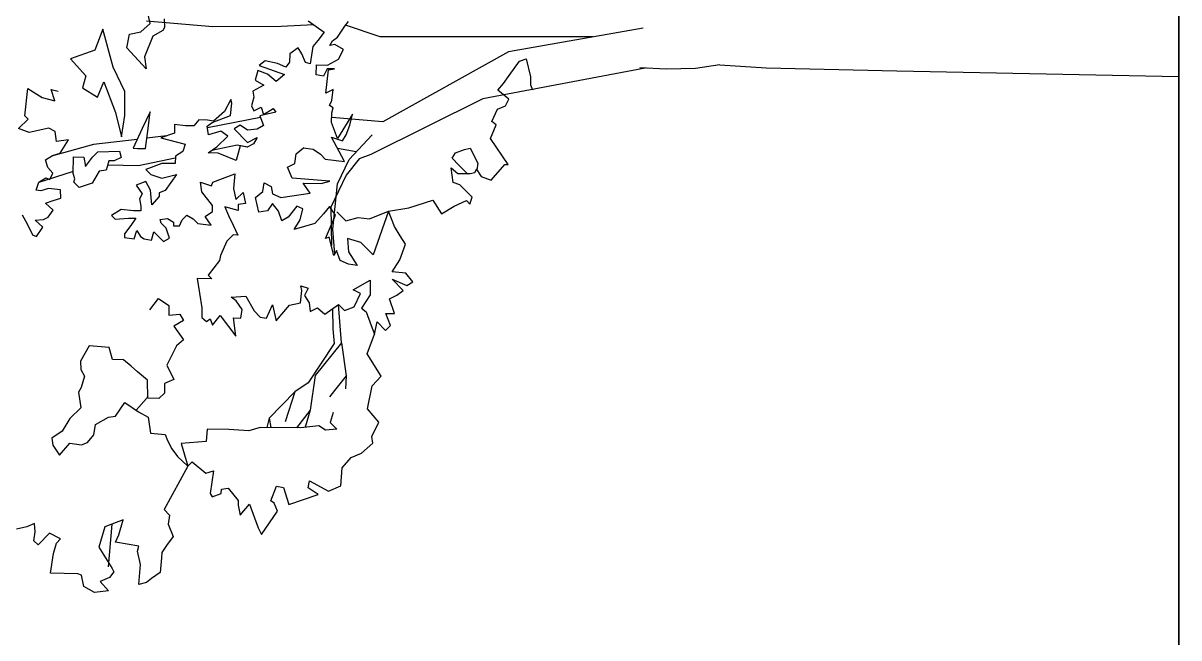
# Model space of a CAD drawing. Header units: millimetres. Extents: x -4829 to 17751, y -2575 to 15731.
# Drawn here: x 3642 to 4275, y 9069 to 9406 of the extents above; entities that cross this region are included whole.
import ezdxf

# ---------------------------------------------------------------- set-up
doc = ezdxf.new("R2010")
doc.units = ezdxf.units.MM
for name, color, linetype, lineweight in [('Alberi_tronco', 7, 'Continuous', 25), ('Albero_foglie', 7, 'Continuous', 25), ('linea terra', 7, 'Continuous', 35)]:
    doc.layers.add(name, color=color, linetype=linetype, lineweight=lineweight)
doc.layers.add('VERDE_alberi', color=104, linetype='Continuous', plot=False)

msp = doc.modelspace()

# ---------------------------------------------------------------- linework, layer by layer
at = {"layer": 'Alberi_tronco'}
for p, q in [((3745.49, 9404.12), (3709.26, 9407.22)), ((3800.79, 9405.21), (3782.96, 9404.16)), ((3782.96, 9404.16), (3745.49, 9404.12)), ((3837.27, 9398.5), (3818.4, 9405.01)), ((3981.47, 9403.34), (3907.64, 9390.35)), ((3954, 9398.51), (3837.27, 9398.5)), ((3907.64, 9390.35), (3838.77, 9352.05)), ((3982.71, 9381.41), (3893.61, 9364.54)), ((3994.22, 9380.91), (3979.73, 9381.54)), ((4010.17, 9381.24), (3994.22, 9380.91)), ((4023.56, 9383.14), (4010.17, 9381.24)), ((4023.56, 9383.14), (4048.92, 9381.49)), ((4048.92, 9381.49), (4120.69, 9379.96)), ((4120.69, 9379.96), (4275.29, 9376.9)), ((3893.61, 9364.54), (3832.18, 9334.09)), ((3838.77, 9352.05), (3810.74, 9354.35)), ((3771.72, 9354.27), (3742.67, 9348.62)), ((3704.14, 9342.36), (3680.15, 9339.48)), ((3720.19, 9344.28), (3709.42, 9342.99)), ((3820.26, 9331.3), (3832.95, 9344.84)), ((3680.15, 9339.48), (3657.07, 9333.15)), ((3758.83, 9339.16), (3744.98, 9336.24)), ((3764.67, 9338.14), (3758.83, 9339.16)), ((3824.21, 9335.52), (3813.98, 9337.35)), ((3724.99, 9332.03), (3704.88, 9327.79)), ((3813.96, 9318.08), (3820.26, 9331.3)), ((3825.74, 9331.7), (3818.74, 9322.72)), ((3832.18, 9334.09), (3825.74, 9331.7)), ((3668.99, 9324.78), (3650.1, 9318.75)), ((3704.88, 9327.79), (3687.92, 9328.3)), ((3818.74, 9322.72), (3810.23, 9305.17)), ((3811.29, 9293.08), (3813.96, 9318.08)), ((3810.23, 9305.17), (3810.61, 9284.14)), ((3812.37, 9279.41), (3811.29, 9293.08)), ((3811.23, 9249.66), (3811.43, 9238.51)), ((3816.17, 9230.82), (3814.53, 9251.8)), ((3811.43, 9238.51), (3812.14, 9230.46)), ((3812.14, 9230.46), (3797.81, 9208.9)), ((3816.17, 9230.82), (3801.75, 9213.01)), ((3797.81, 9208.9), (3790.46, 9203.95)), ((3801.75, 9213.01), (3798.88, 9193.98)), ((3790.46, 9203.95), (3776.43, 9189.56)), ((3790.46, 9203.95), (3785.31, 9187.62)), ((3798.88, 9193.98), (3791.37, 9184.3)), ((3798.88, 9193.98), (3796.13, 9184.54)), ((3776.43, 9189.56), (3775.09, 9184.46)), ((3776.43, 9189.56), (3777.3, 9184.44))]:
    msp.add_line(p, q, dxfattribs=at)
at = {"layer": 'Albero_foglie'}
for p, q in [((3711.2, 9405.91), (3709.39, 9414.14)), ((3706.1, 9401.22), (3711.2, 9405.91)), ((3718.8, 9408.36), (3719.07, 9403.62)), ((3797.9, 9407.26), (3806.53, 9401.15)), ((3817.92, 9404.38), (3819.95, 9407.04)), ((3685.29, 9402.81), (3680.94, 9391.27)), ((3690.88, 9381.99), (3685.29, 9402.81)), ((3698.44, 9392.45), (3699.78, 9400.02)), ((3699.78, 9400.02), (3706.1, 9401.22)), ((3712.71, 9398.95), (3708.18, 9387.62)), ((3718.1, 9402.05), (3712.71, 9398.95)), ((3719.07, 9403.62), (3718.1, 9402.05)), ((3806.53, 9401.15), (3803.14, 9396.5)), ((3813.85, 9398.41), (3817.92, 9404.38)), ((3709.06, 9380.98), (3698.44, 9392.45)), ((3792.41, 9392.6), (3787.7, 9389.3)), ((3794.38, 9389.23), (3792.41, 9392.6)), ((3800.44, 9393.19), (3799.01, 9383.84)), ((3803.14, 9396.5), (3800.44, 9393.19)), ((3809.8, 9393.76), (3811.16, 9396.43)), ((3812.48, 9394.41), (3809.8, 9393.76)), ((3811.16, 9396.43), (3813.85, 9398.41)), ((3817.13, 9391.68), (3812.48, 9394.41)), ((3680.94, 9391.27), (3667.6, 9386.46)), ((3667.6, 9386.46), (3675.85, 9377.19)), ((3708.18, 9387.62), (3709.06, 9380.98)), ((3787.7, 9389.3), (3787.66, 9384.62)), ((3796.34, 9384.53), (3794.38, 9389.23)), ((3808.36, 9383.08), (3814.4, 9386.36)), ((3814.4, 9386.36), (3817.13, 9391.68)), ((3913.65, 9385.28), (3917.35, 9386.47)), ((3917.35, 9386.47), (3919.72, 9376.58)), ((3697.39, 9368.64), (3690.88, 9381.99)), ((3770.24, 9380.11), (3768.85, 9374.77)), ((3775.56, 9378.05), (3770.24, 9380.11)), ((3774.3, 9385.42), (3770.93, 9382.78)), ((3770.93, 9382.78), (3784.92, 9377.96)), ((3780.97, 9384.02), (3774.3, 9385.42)), ((3785.63, 9381.96), (3780.97, 9384.02)), ((3787.66, 9384.62), (3785.63, 9381.96)), ((3799.01, 9383.84), (3796.34, 9384.53)), ((3802.29, 9377.79), (3802.34, 9383.14)), ((3802.34, 9383.14), (3808.36, 9383.08)), ((3808.34, 9381.07), (3806.29, 9377.08)), ((3807.54, 9367.7), (3809, 9380.39)), ((3812.34, 9381.03), (3808.34, 9381.07)), ((3809, 9380.39), (3812.34, 9381.03)), ((3908.02, 9377.32), (3913.65, 9385.28)), ((3675.85, 9377.19), (3674.09, 9370.57)), ((3682.38, 9365.54), (3685.71, 9373.84)), ((3685.71, 9373.84), (3692.19, 9357.1)), ((3768.85, 9374.77), (3773.5, 9372.05)), ((3780.2, 9373.99), (3775.56, 9378.05)), ((3784.92, 9377.96), (3780.2, 9373.99)), ((3806.29, 9377.08), (3802.29, 9377.79)), ((3904.9, 9373.03), (3908.02, 9377.32)), ((3919.72, 9376.58), (3919.68, 9372.27)), ((3642.52, 9355.24), (3644.06, 9370.19)), ((3644.06, 9370.19), (3652.02, 9365.23)), ((3658.97, 9363.42), (3656.94, 9369.71)), ((3656.94, 9369.71), (3660.66, 9368.73)), ((3674.09, 9370.57), (3682.38, 9365.54)), ((3697.26, 9355.36), (3697.39, 9368.64)), ((3773.5, 9372.05), (3767.45, 9368.77)), ((3767.45, 9368.77), (3768.09, 9365.42)), ((3811.56, 9369.67), (3807.54, 9367.7)), ((3810.84, 9363.65), (3811.56, 9369.67)), ((3901.78, 9369.36), (3904.9, 9373.03)), ((3907.89, 9364.37), (3901.78, 9369.36)), ((3919.68, 9372.27), (3920.88, 9369.48)), ((3920.88, 9369.48), (3920.88, 9369.48)), ((3652.02, 9365.23), (3658.97, 9363.42)), ((3755.38, 9364.2), (3751.97, 9357.55)), ((3755.29, 9355.51), (3756.03, 9362.19)), ((3756.03, 9362.19), (3755.38, 9364.2)), ((3768.09, 9365.42), (3766.7, 9360.75)), ((3766.7, 9360.75), (3768.01, 9358.06)), ((3809.47, 9360.99), (3810.84, 9363.65)), ((3811.46, 9359.64), (3809.47, 9360.99)), ((3901.68, 9358.88), (3906.01, 9360.69)), ((3906.01, 9360.69), (3907.89, 9364.37)), ((3644.24, 9353.48), (3642.52, 9355.24)), ((3692.19, 9357.1), (3695.45, 9343.79)), ((3695.45, 9343.79), (3697.26, 9355.36)), ((3711.22, 9357.42), (3706.84, 9348.39)), ((3710.17, 9348.36), (3711.22, 9357.42)), ((3745.23, 9351.6), (3755.29, 9355.51)), ((3751.97, 9357.55), (3745.91, 9352.26)), ((3768.01, 9358.06), (3772.04, 9360.03)), ((3780.03, 9357.27), (3771.33, 9355.35)), ((3771.33, 9355.35), (3773.28, 9349.98)), ((3772.04, 9360.03), (3773.34, 9356)), ((3773.34, 9356), (3778.72, 9359.29)), ((3778.72, 9359.29), (3780.03, 9357.27)), ((3810.72, 9351.62), (3810.77, 9356.97)), ((3810.77, 9356.97), (3811.46, 9359.64)), ((3822.12, 9356.19), (3813.97, 9342.89)), ((3820.73, 9350.18), (3822.12, 9356.19)), ((3898.53, 9352.13), (3901.68, 9358.88)), ((3638.97, 9348.32), (3644.24, 9353.48)), ((3644.86, 9346.17), (3638.97, 9348.32)), ((3655.68, 9348.49), (3644.86, 9346.17)), ((3659.15, 9346.71), (3655.68, 9348.49)), ((3706.84, 9348.39), (3701.96, 9337.45)), ((3708.63, 9337.39), (3710.17, 9348.36)), ((3724.51, 9350.46), (3724.46, 9345.78)), ((3730.51, 9349.74), (3724.51, 9350.46)), ((3735.19, 9349.69), (3730.51, 9349.74)), ((3737.89, 9353.01), (3735.19, 9349.69)), ((3742.57, 9352.96), (3737.89, 9353.01)), ((3742.54, 9349.62), (3745.23, 9351.6)), ((3743.16, 9344.93), (3742.54, 9349.62)), ((3745.91, 9352.26), (3742.57, 9352.96)), ((3760.59, 9350.11), (3757.22, 9348.13)), ((3757.22, 9348.13), (3764.5, 9340.7)), ((3764.57, 9347.39), (3760.59, 9350.11)), ((3769.92, 9348.01), (3764.57, 9347.39)), ((3773.28, 9349.98), (3769.92, 9348.01)), ((3813.97, 9342.89), (3810.72, 9351.62)), ((3818.67, 9344.85), (3820.73, 9350.18)), ((3897.83, 9342.89), (3900.98, 9350.26)), ((3900.98, 9350.26), (3898.53, 9352.13)), ((3659.79, 9341.13), (3659.15, 9346.71)), ((3666.42, 9342.11), (3659.79, 9341.13)), ((3661.82, 9334.85), (3666.42, 9342.11)), ((3724.46, 9345.78), (3717.08, 9343.18)), ((3717.08, 9343.18), (3730.41, 9339.7)), ((3749.86, 9346.87), (3743.16, 9344.93)), ((3747.77, 9338.19), (3753.84, 9344.15)), ((3753.84, 9344.15), (3749.86, 9346.87)), ((3764.5, 9340.7), (3769.87, 9343.33)), ((3769.87, 9343.33), (3767.84, 9340)), ((3817.85, 9330.14), (3810.64, 9343.59)), ((3810.64, 9343.59), (3816.63, 9341.53)), ((3816.63, 9341.53), (3818.67, 9344.85)), ((3907.54, 9328.61), (3897.83, 9342.89)), ((3679.56, 9332.63), (3682.45, 9335.47)), ((3682.45, 9335.47), (3694.38, 9335.83)), ((3694.38, 9335.83), (3695.31, 9332.48)), ((3701.96, 9337.45), (3704.34, 9337.43)), ((3704.34, 9337.43), (3708.63, 9337.39)), ((3729.04, 9335.7), (3725, 9333.07)), ((3730.41, 9339.7), (3729.04, 9335.7)), ((3743.06, 9334.9), (3747.77, 9338.19)), ((3760.47, 9338.74), (3758.39, 9330.73)), ((3764.48, 9338.03), (3760.47, 9338.74)), ((3767.84, 9340), (3764.48, 9338.03)), ((3791.17, 9334.42), (3795.21, 9337.72)), ((3795.21, 9337.72), (3800.55, 9337)), ((3800.55, 9337), (3804.53, 9334.29)), ((3878.65, 9335.06), (3883.6, 9336.86)), ((3883.6, 9336.86), (3886.68, 9337.45)), ((3886.68, 9337.45), (3890.92, 9329.39)), ((3653.77, 9331.11), (3657.62, 9333.5)), ((3655.12, 9326.91), (3653.77, 9331.11)), ((3657.62, 9333.5), (3661.82, 9334.85)), ((3668.98, 9323.66), (3669.07, 9332.74)), ((3669.07, 9332.74), (3674.79, 9332.68)), ((3674.79, 9332.68), (3675.69, 9327.42)), ((3675.69, 9327.42), (3679.56, 9332.63)), ((3688.61, 9330.63), (3687.62, 9327.3)), ((3691.47, 9330.6), (3688.61, 9330.63)), ((3695.31, 9332.48), (3691.47, 9330.6)), ((3717.61, 9329.13), (3708.89, 9325.87)), ((3724.96, 9329.06), (3717.61, 9329.13)), ((3725, 9333.07), (3724.96, 9329.06)), ((3748.41, 9334.84), (3743.06, 9334.9)), ((3758.39, 9330.73), (3748.41, 9334.84)), ((3786.42, 9327.11), (3790.45, 9329.08)), ((3790.45, 9329.08), (3791.17, 9334.42)), ((3804.53, 9334.29), (3807.18, 9331.59)), ((3807.18, 9331.59), (3817.85, 9330.14)), ((3876.77, 9332), (3878.65, 9335.06)), ((3880.43, 9328.26), (3876.77, 9332)), ((3890.92, 9329.39), (3890.26, 9325.7)), ((3657.88, 9323.75), (3655.12, 9326.91)), ((3656.1, 9320.29), (3657.88, 9323.75)), ((3669.9, 9320.79), (3668.98, 9323.66)), ((3683.3, 9324.95), (3679.42, 9318.31)), ((3687.12, 9325.39), (3683.3, 9324.95)), ((3687.62, 9327.3), (3687.12, 9325.39)), ((3708.89, 9325.87), (3711.54, 9323.17)), ((3711.54, 9323.17), (3717.53, 9321.1)), ((3717.53, 9321.1), (3725.57, 9323.03)), ((3725.57, 9323.03), (3719.47, 9314.4)), ((3745.57, 9318.82), (3757.65, 9323.38)), ((3757.65, 9323.38), (3756.9, 9315.36)), ((3789.03, 9321.06), (3786.42, 9327.11)), ((3877.35, 9318.78), (3876.19, 9326.83)), ((3876.19, 9326.83), (3879.87, 9323.7)), ((3879.87, 9323.7), (3886.67, 9323.63)), ((3885.31, 9323.28), (3880.43, 9328.26)), ((3886.67, 9323.63), (3889.15, 9324.23)), ((3889.15, 9324.23), (3890.35, 9326.19)), ((3890.26, 9325.7), (3892.69, 9321.97)), ((3898.22, 9320.07), (3905.69, 9328.63)), ((3905.69, 9328.63), (3907.54, 9328.61)), ((3648.73, 9314.45), (3650.17, 9318.96)), ((3650.17, 9318.96), (3654.02, 9321.36)), ((3654.02, 9321.36), (3656.1, 9320.29)), ((3669.41, 9318.88), (3669.9, 9320.79)), ((3672.24, 9315.99), (3669.41, 9318.88)), ((3679.42, 9318.31), (3672.24, 9315.99)), ((3708.83, 9319.18), (3703.46, 9317.23)), ((3703.46, 9317.23), (3706.76, 9312.52)), ((3711.45, 9314.48), (3708.83, 9319.18)), ((3739.51, 9313.53), (3738.89, 9318.89)), ((3738.89, 9318.89), (3744.89, 9316.82)), ((3744.89, 9316.82), (3745.57, 9318.82)), ((3772.92, 9313.87), (3773.64, 9318.54)), ((3773.64, 9318.54), (3777.63, 9316.49)), ((3777.63, 9316.49), (3778.25, 9312.48)), ((3809.73, 9319.52), (3789.03, 9321.06)), ((3798.97, 9312.94), (3795.02, 9318.33)), ((3795.02, 9318.33), (3805.04, 9318.23)), ((3805.04, 9318.23), (3809.73, 9319.52)), ((3881.05, 9317.5), (3877.35, 9318.78)), ((3887.78, 9310.63), (3881.05, 9317.5)), ((3892.69, 9321.97), (3898.22, 9320.07)), ((3651.16, 9314.08), (3648.73, 9314.45)), ((3655.36, 9315.43), (3651.16, 9314.08)), ((3661.97, 9314.66), (3655.36, 9315.43)), ((3658.08, 9308.78), (3662.27, 9310.13)), ((3662.27, 9310.13), (3661.97, 9314.66)), ((3706.76, 9312.52), (3705.39, 9309.85)), ((3712.04, 9306.44), (3711.45, 9314.48)), ((3716.1, 9311.08), (3712.04, 9306.44)), ((3716.12, 9313.09), (3716.1, 9311.08)), ((3719.47, 9314.4), (3716.12, 9313.09)), ((3745.45, 9306.11), (3739.51, 9313.53)), ((3756.9, 9315.36), (3758.18, 9309.33)), ((3758.18, 9309.33), (3762.23, 9313.3)), ((3762.23, 9313.3), (3763.5, 9307.27)), ((3768.88, 9310.56), (3772.92, 9313.87)), ((3770.81, 9302.52), (3768.88, 9310.56)), ((3778.25, 9312.48), (3782.91, 9310.42)), ((3782.91, 9310.42), (3798.97, 9312.94)), ((3886.5, 9306.93), (3887.78, 9310.63)), ((3653.88, 9307.44), (3658.08, 9308.78)), ((3658.02, 9303.56), (3653.88, 9307.44)), ((3695.31, 9303.93), (3689.93, 9300.64)), ((3701.99, 9303.2), (3695.31, 9303.93)), ((3705.39, 9309.85), (3706.02, 9305.83)), ((3706.02, 9305.83), (3705.99, 9303.16)), ((3745.42, 9302.77), (3745.45, 9306.11)), ((3759.45, 9303.3), (3752.12, 9305.38)), ((3752.12, 9305.38), (3754.08, 9300.68)), ((3759.49, 9306.64), (3759.45, 9303.3)), ((3763.5, 9307.27), (3759.49, 9306.64)), ((3778.2, 9307.13), (3775.49, 9303.14)), ((3781.5, 9303.08), (3778.2, 9307.13)), ((3791.55, 9305.66), (3786.81, 9299.68)), ((3794.88, 9304.28), (3791.55, 9305.66)), ((3793.48, 9298.28), (3794.88, 9304.28)), ((3809.59, 9305.48), (3806.21, 9301.5)), ((3812.89, 9300.76), (3809.59, 9305.48)), ((3841.97, 9303.04), (3853.11, 9304.79)), ((3853.11, 9304.79), (3866.13, 9308.99)), ((3866.13, 9308.99), (3871, 9301.52)), ((3871, 9301.52), (3877.84, 9305.78)), ((3877.84, 9305.78), (3884.67, 9308.81)), ((3884.67, 9308.81), (3886.5, 9306.93)), ((3640.93, 9300.96), (3643.67, 9296.06)), ((3648.22, 9298.1), (3652.75, 9298.4)), ((3652.36, 9294.23), (3648.22, 9298.1)), ((3652.75, 9298.4), (3655.2, 9299.76)), ((3655.2, 9299.76), (3658.02, 9303.56)), ((3689.93, 9300.64), (3691.92, 9298.62)), ((3691.92, 9298.62), (3699.27, 9299.21)), ((3699.27, 9299.21), (3703.28, 9299.17)), ((3703.28, 9299.17), (3700.57, 9295.19)), ((3705.99, 9303.16), (3701.99, 9303.2)), ((3716.64, 9298.37), (3720.65, 9299)), ((3717.29, 9296.36), (3716.64, 9298.37)), ((3720.65, 9299), (3723.98, 9296.96)), ((3727.3, 9294.92), (3728.67, 9298.25)), ((3728.67, 9298.25), (3731.36, 9300.9)), ((3731.36, 9300.9), (3734.69, 9298.86)), ((3734.69, 9298.86), (3737.33, 9296.16)), ((3741.38, 9300.13), (3745.42, 9302.77)), ((3744.67, 9295.42), (3741.38, 9300.13)), ((3754.08, 9300.68), (3756.7, 9295.3)), ((3775.49, 9303.14), (3770.81, 9302.52)), ((3783.45, 9297.71), (3781.5, 9303.08)), ((3786.81, 9299.68), (3783.45, 9297.71)), ((3790.09, 9292.96), (3793.48, 9298.28)), ((3806.21, 9301.5), (3801.48, 9296.19)), ((3807.41, 9288.11), (3812.89, 9300.76)), ((3813.54, 9302.71), (3818.43, 9297.71)), ((3818.43, 9297.71), (3825.25, 9299.5)), ((3825.25, 9299.5), (3831.42, 9298.82)), ((3831.42, 9298.82), (3841.97, 9303.04)), ((3841.97, 9303.04), (3833.39, 9279.16)), ((3845.14, 9294.55), (3841.97, 9303.04)), ((3643.67, 9296.06), (3646.75, 9290.11)), ((3648.83, 9289.04), (3652.36, 9294.23)), ((3700.57, 9295.19), (3697.18, 9290.54)), ((3702.5, 9287.81), (3703.88, 9292.48)), ((3703.88, 9292.48), (3705.86, 9289.11)), ((3711.85, 9287.05), (3713.23, 9291.72)), ((3713.23, 9291.72), (3715.88, 9289.01)), ((3719.93, 9293.66), (3717.29, 9296.36)), ((3721.88, 9288.29), (3719.93, 9293.66)), ((3723.98, 9296.96), (3723.96, 9294.95)), ((3723.96, 9294.95), (3727.3, 9294.92)), ((3737.33, 9296.16), (3744.67, 9295.42)), ((3756.7, 9295.3), (3759.32, 9289.92)), ((3801.48, 9296.19), (3790.09, 9292.96)), ((3848.35, 9289.47), (3845.14, 9294.55)), ((3646.75, 9290.11), (3648.83, 9289.04)), ((3697.18, 9290.54), (3697.16, 9288.53)), ((3697.16, 9288.53), (3702.5, 9287.81)), ((3705.86, 9289.11), (3707.85, 9287.76)), ((3707.85, 9287.76), (3711.85, 9287.05)), ((3715.88, 9289.01), (3718.52, 9286.31)), ((3718.52, 9286.31), (3721.88, 9288.29)), ((3753.27, 9286.64), (3749.85, 9278.65)), ((3756.65, 9289.95), (3753.27, 9286.64)), ((3759.32, 9289.92), (3756.65, 9289.95)), ((3809.43, 9288.76), (3807.41, 9288.11)), ((3812, 9278.7), (3809.43, 9288.76)), ((3826.77, 9285.91), (3819.44, 9287.99)), ((3819.44, 9287.99), (3820.04, 9280.63)), ((3833.39, 9279.16), (3826.77, 9285.91)), ((3848.06, 9276.33), (3851.27, 9285)), ((3851.27, 9285), (3848.35, 9289.47)), ((3749.85, 9278.65), (3749.16, 9275.98)), ((3813.36, 9281.36), (3812, 9278.7)), ((3815.31, 9275.99), (3813.36, 9281.36)), ((3820.04, 9280.63), (3824.64, 9273.22)), ((3749.16, 9275.98), (3743.07, 9268.01)), ((3819.97, 9273.94), (3815.31, 9275.99)), ((3824.64, 9273.22), (3819.97, 9273.94)), ((3843.98, 9269.69), (3848.06, 9276.33)), ((3745.05, 9265.98), (3737.03, 9266.06)), ((3737.03, 9266.06), (3739.55, 9249.99)), ((3743.07, 9268.01), (3745.05, 9265.98)), ((3849.9, 9259.59), (3843.94, 9265.67)), ((3843.94, 9265.67), (3851.93, 9262.25)), ((3851.33, 9268.94), (3843.98, 9269.69)), ((3855.29, 9264.22), (3851.33, 9268.94)), ((3793.7, 9252.79), (3794.44, 9259.48)), ((3794.44, 9259.48), (3793.79, 9262.16)), ((3793.79, 9262.16), (3797.79, 9260.78)), ((3797.79, 9260.78), (3795.74, 9256.79)), ((3822.5, 9259.87), (3831.91, 9265.12)), ((3826.49, 9257.82), (3822.5, 9259.87)), ((3831.91, 9265.12), (3831.83, 9257.1)), ((3846.53, 9256.95), (3849.9, 9259.59)), ((3851.93, 9262.25), (3855.29, 9264.22)), ((3710.99, 9249), (3715.73, 9255.15)), ((3715.73, 9255.15), (3721.39, 9251.3)), ((3755.64, 9255.85), (3763.67, 9256.44)), ((3758.3, 9253.81), (3755.64, 9255.85)), ((3761.59, 9249.1), (3758.3, 9253.81)), ((3763.67, 9256.44), (3768.26, 9248.36)), ((3795.74, 9256.79), (3798.38, 9252.75)), ((3823.08, 9250.5), (3826.49, 9257.82)), ((3831.83, 9257.1), (3827.08, 9249.79)), ((3842.5, 9254.99), (3846.53, 9256.95)), ((3845.1, 9246.93), (3842.5, 9254.99)), ((3721.39, 9251.3), (3721.4, 9246.05)), ((3739.55, 9249.99), (3739.49, 9244.64)), ((3760.87, 9244.42), (3761.59, 9249.1)), ((3768.26, 9248.36), (3771.57, 9244.99)), ((3774.91, 9244.29), (3778.32, 9251.61)), ((3778.32, 9251.61), (3780.24, 9242.89)), ((3780.24, 9242.89), (3787.67, 9251.52)), ((3787.67, 9251.52), (3793.7, 9252.79)), ((3798.38, 9252.75), (3799, 9248.06)), ((3799, 9248.06), (3803.03, 9250.03)), ((3803.03, 9250.03), (3807, 9246.64)), ((3807, 9246.64), (3814.41, 9251.92)), ((3814.41, 9251.92), (3817.71, 9248.54)), ((3817.71, 9248.54), (3823.08, 9250.5)), ((3827.08, 9249.79), (3829.73, 9247.76)), ((3829.73, 9247.76), (3832.33, 9240.37)), ((3843.02, 9240.27), (3840.42, 9246.98)), ((3840.42, 9246.98), (3845.1, 9246.93)), ((3721.4, 9246.05), (3727.54, 9246.56)), ((3729.52, 9243), (3724.18, 9240.01)), ((3727.54, 9246.56), (3729.52, 9243)), ((3739.49, 9244.64), (3742.15, 9242.6)), ((3742.15, 9242.6), (3744.16, 9243.92)), ((3744.16, 9243.92), (3745.47, 9240.56)), ((3745.47, 9240.56), (3749.53, 9245.87)), ((3749.53, 9245.87), (3758.1, 9234.42)), ((3758.1, 9234.42), (3756.87, 9244.46)), ((3756.87, 9244.46), (3760.87, 9244.42)), ((3771.57, 9244.99), (3774.91, 9244.29)), ((3832.33, 9240.37), (3834.29, 9235.67)), ((3834.29, 9235.67), (3835.69, 9242.35)), ((3835.69, 9242.35), (3840.33, 9237.62)), ((3724.18, 9240.01), (3729.55, 9232.49)), ((3830.21, 9224.82), (3834.29, 9235.67)), ((3840.33, 9237.62), (3843.02, 9240.27)), ((3677.66, 9229.18), (3673.02, 9220.75)), ((3688.65, 9228.32), (3677.66, 9229.18)), ((3690.55, 9221.78), (3688.65, 9228.32)), ((3725.59, 9229.11), (3720.37, 9218.59)), ((3729.55, 9232.49), (3725.59, 9229.11)), ((3816.17, 9230.82), (3818.69, 9212.8)), ((3696.49, 9221.6), (3690.55, 9221.78)), ((3700.76, 9218.14), (3696.49, 9221.6)), ((3837.85, 9212.6), (3830.21, 9224.82)), ((3673.02, 9220.75), (3673.23, 9216.19)), ((3673.23, 9216.19), (3675.22, 9212.62)), ((3704.33, 9214.88), (3700.76, 9218.14)), ((3720.37, 9218.59), (3724.15, 9210.77)), ((3675.22, 9212.62), (3673.45, 9206.37)), ((3709.79, 9210.34), (3704.33, 9214.88)), ((3710, 9200.52), (3709.79, 9210.34)), ((3724.15, 9210.77), (3719, 9208.48)), ((3818.69, 9212.8), (3809.57, 9201.23)), ((3818.69, 9212.8), (3818.33, 9205.71)), ((3832.95, 9207.31), (3837.85, 9212.6)), ((3673.45, 9206.37), (3671.97, 9203.79)), ((3671.97, 9203.79), (3673.27, 9195.17)), ((3719.01, 9203.22), (3715.95, 9200.34)), ((3719, 9208.48), (3719.01, 9203.22)), ((3830.4, 9194.71), (3832.95, 9207.31)), ((3692.2, 9190.56), (3697.33, 9198.11)), ((3697.33, 9198.11), (3704.87, 9192.98)), ((3715.95, 9200.34), (3710, 9200.52)), ((3673.27, 9195.17), (3667.14, 9189.41)), ((3681.21, 9186.17), (3688.34, 9190.16)), ((3688.34, 9190.16), (3692.2, 9190.56)), ((3704.87, 9192.98), (3710.03, 9190.02)), ((3710.03, 9190.02), (3711.33, 9181.4)), ((3811.61, 9192.62), (3809.93, 9187.21)), ((3836.63, 9187.37), (3830.4, 9194.71)), ((3667.14, 9189.41), (3662.9, 9182.36)), ((3680.34, 9180.42), (3681.21, 9186.17)), ((3742.53, 9183.55), (3741.85, 9176.75)), ((3754.27, 9183.43), (3742.53, 9183.55)), ((3765.39, 9182.7), (3754.27, 9183.43)), ((3771.59, 9184.5), (3765.39, 9182.7)), ((3793.83, 9184.28), (3771.59, 9184.5)), ((3803.73, 9185.42), (3793.83, 9184.28)), ((3807.41, 9182.91), (3803.73, 9185.42)), ((3813.6, 9183.46), (3807.41, 9182.91)), ((3809.93, 9187.21), (3813.6, 9183.46)), ((3832.72, 9179.56), (3836.63, 9187.37)), ((3662.9, 9182.36), (3657.36, 9178.68)), ((3657.36, 9178.68), (3657.77, 9174.81)), ((3676.88, 9176.15), (3680.34, 9180.42)), ((3711.33, 9181.4), (3719.36, 9180.63)), ((3719.36, 9180.63), (3720.65, 9177.26)), ((3720.65, 9177.26), (3723.14, 9172.8)), ((3833.3, 9175.84), (3832.72, 9179.56)), ((3657.77, 9174.81), (3661.44, 9169.27)), ((3661.44, 9169.27), (3667.07, 9175.93)), ((3667.07, 9175.93), (3673.51, 9174.85)), ((3673.51, 9174.85), (3676.88, 9176.15)), ((3723.14, 9172.8), (3726.18, 9168.5)), ((3741.85, 9176.75), (3728.24, 9175.65)), ((3728.24, 9175.65), (3731.82, 9163.24)), ((3827.07, 9170.34), (3833.3, 9175.84)), ((3726.18, 9168.5), (3731.82, 9163.24)), ((3731.82, 9163.24), (3734.32, 9165.69)), ((3734.32, 9165.69), (3741.67, 9159.43)), ((3816.48, 9162.4), (3821.48, 9167.92)), ((3821.48, 9167.92), (3827.07, 9170.34)), ((3731.82, 9163.24), (3718.95, 9139.49)), ((3741.67, 9159.43), (3746.01, 9160.63)), ((3746.01, 9160.63), (3744.04, 9148.27)), ((3815.77, 9152.51), (3816.48, 9162.4)), ((3777.37, 9144.23), (3780.54, 9152.24)), ((3780.54, 9152.24), (3784.24, 9151.59)), ((3784.24, 9151.59), (3787.24, 9142.28)), ((3797.83, 9151.45), (3798.49, 9155.16)), ((3798.49, 9155.16), (3808.94, 9149.49)), ((3808.94, 9149.49), (3815.77, 9152.51)), ((3744.04, 9148.27), (3745.25, 9146.41)), ((3745.25, 9146.41), (3750.22, 9148.21)), ((3750.22, 9148.21), (3750.24, 9150.69)), ((3750.24, 9150.69), (3753.95, 9151.27)), ((3753.95, 9151.27), (3759.45, 9144.41)), ((3787.24, 9142.28), (3803.36, 9147.69)), ((3803.36, 9147.69), (3797.83, 9151.45)), ((3718.95, 9139.49), (3721.83, 9136.42)), ((3759.45, 9144.41), (3759.42, 9141.94)), ((3759.42, 9141.94), (3760.6, 9136.36)), ((3760.6, 9136.36), (3765.61, 9142.49)), ((3765.61, 9142.49), (3770.42, 9129.46)), ((3779.21, 9142.98), (3777.37, 9144.23)), ((3781.02, 9138.63), (3779.21, 9142.98)), ((3696.38, 9133.88), (3686.29, 9129.99)), ((3694.02, 9125.55), (3696.38, 9133.88)), ((3721.83, 9136.42), (3721.15, 9131.37)), ((3772.24, 9125.73), (3781.02, 9138.63)), ((3643.6, 9130.07), (3637.96, 9128.67)), ((3647.85, 9131.87), (3643.6, 9130.07)), ((3647.38, 9122.25), (3648.06, 9127.31)), ((3648.06, 9127.31), (3647.85, 9131.87)), ((3656.09, 9126.54), (3649.76, 9120.08)), ((3661.94, 9123.38), (3656.09, 9126.54)), ((3686.29, 9129.99), (3683.14, 9118.88)), ((3690.21, 9131.5), (3688.24, 9108.08)), ((3721.15, 9131.37), (3723.73, 9124.63)), ((3770.42, 9129.46), (3772.24, 9125.73)), ((3649.76, 9120.08), (3647.38, 9122.25)), ((3658.19, 9115.44), (3659.76, 9121)), ((3659.76, 9121), (3661.94, 9123.38)), ((3692.15, 9121.58), (3694.02, 9125.55)), ((3705.03, 9119.43), (3692.15, 9121.58)), ((3723.73, 9124.63), (3720.08, 9119.67)), ((3656.63, 9104.63), (3658.19, 9115.44)), ((3683.14, 9118.88), (3690.3, 9107.1)), ((3704.24, 9116.65), (3705.03, 9119.43)), ((3705.94, 9109.42), (3704.24, 9116.65)), ((3717.51, 9115.89), (3717.42, 9112.92)), ((3720.08, 9119.67), (3717.51, 9115.89)), ((3705.07, 9098.42), (3705.94, 9109.42)), ((3717.42, 9112.92), (3716.65, 9104.89)), ((3671.49, 9104.18), (3656.63, 9104.63)), ((3673.57, 9103.59), (3671.49, 9104.18)), ((3674.77, 9097.25), (3673.57, 9103.59)), ((3688.92, 9102.24), (3683.78, 9099.95)), ((3691.29, 9105.32), (3688.92, 9102.24)), ((3690.3, 9107.1), (3691.29, 9105.32)), ((3712, 9101.71), (3709.13, 9099.52)), ((3716.65, 9104.89), (3712, 9101.71)), ((3680.62, 9094.09), (3674.77, 9097.25)), ((3688.34, 9094.9), (3680.62, 9094.09)), ((3683.78, 9099.95), (3688.34, 9094.9)), ((3709.13, 9099.52), (3705.07, 9098.42))]:
    msp.add_line(p, q, dxfattribs=at)
at = {"layer": 'linea terra'}
msp.add_line((4275.29, 8287.97), (4275.29, 11413.82), dxfattribs=at)
at = {"layer": 'VERDE_alberi'}
for p, q in [((3795.34, 9337.71), (3795.16, 9337.68)), ((3709.15, 9200.27), (3703.51, 9193.9)), ((3709.98, 9201.66), (3709.15, 9200.27))]:
    msp.add_line(p, q, dxfattribs=at)

doc.saveas('drawing.dxf')
